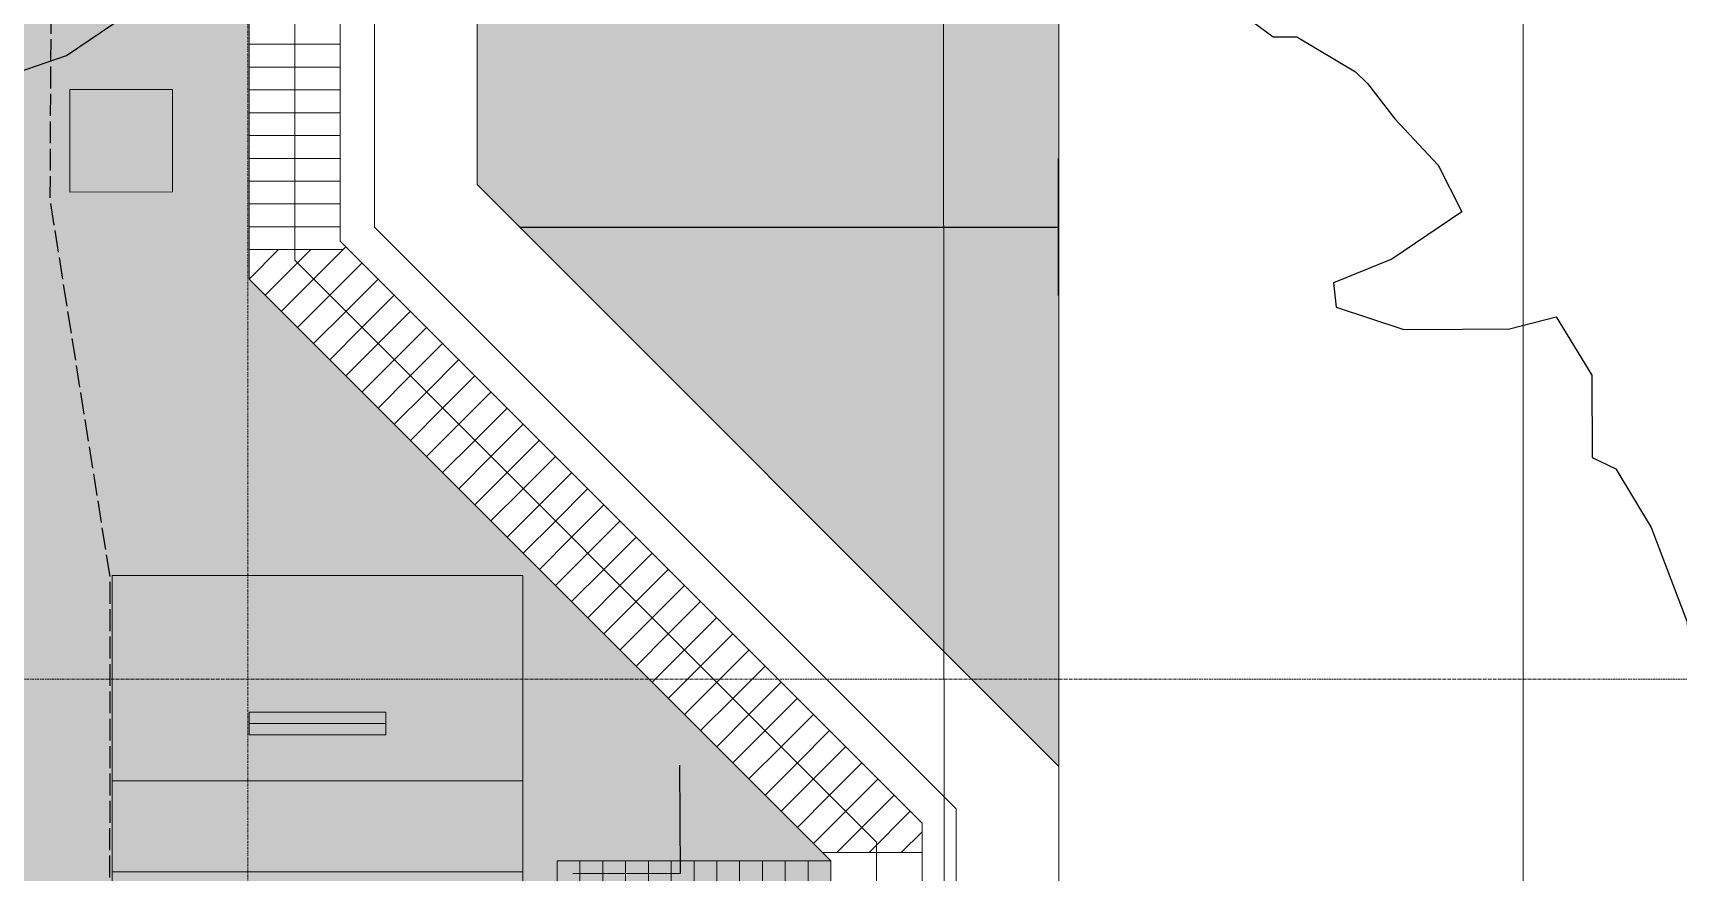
# Model space of a CAD drawing. Header units: inches. Extents: x 3268 to 7018, y 976 to 6708.
# Drawn here: x 6143 to 6431.5, y 1917.3 to 2064.5 of the extents above; entities that cross this region are included whole.
import ezdxf

# ---------------------------------------------------------------- set-up
doc = ezdxf.new("R2010")
doc.units = ezdxf.units.IN
doc.header["$MEASUREMENT"] = 0
for name, pattern in [('Double Dash 3_8_', [1, 0.375, -0.125, 0.125, -0.125, 0.125, -0.125]), ('Grid Line 1_2_', [0.875, 0.5, -0.125, 0.125, -0.125]), ('IMPORT-DASHED4', [2.25, 1.5, -0.75]), ('IMPORT-EASEMENT2', [4.8, 3.84, -0.96])]:
    doc.linetypes.add(name, pattern=pattern)
for name, color, linetype, lineweight in [('0-landscaping', 1, 'Continuous', 25), ('C-ANNO-5FT-PED-ZONE', 130, 'Continuous', 25), ('C-CURB-BACK', 40, 'Continuous', 13), ('C-CURB-FACE', 80, 'Continuous', 13), ('C-CURB-GUTR', 22, 'Continuous', 15), ('C-PRKG-MRKG', 130, 'Continuous', 25), ('C-PROP-LINE', 91, 'Double Dash 3_8_', 9), ('L-DROPOFF STUDIES-2', 120, 'Continuous', 15), ('L-MASK', 245, 'Continuous', 35), ('L-PVMT-ASPH', 140, 'Continuous', 15), ('L-PVMT-ASPH-HATC', 252, 'Continuous', 15), ('L-PVMT-BRCK-HATC', 252, 'Continuous', 15), ('L-PVMT-BRICK', 20, 'Continuous', 13), ('L-SITE-BIKE', 2, 'Continuous', 15), ('L-SITE-PRKG-METR', 2, 'Continuous', 15), ('L-SITE-TREE-GRAT', 250, 'Continuous', 13), ('S-GRID', 1, 'Continuous', 9), ('site_dwg', 8, 'Continuous', 9)]:
    doc.layers.add(name, color=color, linetype=linetype, lineweight=lineweight)
doc.layers.add('NPLT', color=200, linetype='Continuous', lineweight=13, plot=False)

# ---------------------------------------------------------------- blocks, each defined once
blk = doc.blocks.new('site_dwg_dec1-V201-Overall Retail Plan Opt 2')
at = {"layer": '0-landscaping', "color": 213, "flags": 128}
for points in [[(1.82, 122.5), (9.81, 119.14), (19.61, 117.83)], [(115.35, 33.73), (116.75, 27.03), (118.81, 25.22), (121.24, 17.61), (121.37, 15.67), (121.01, 10.44), (121.21, 3.03), (119.65, -2.9), (109.85, -1.59), (102.9, 0.87), (101.26, -1.48)], [(-9.47, 8.32), (0, 0), (8.32, 9.47)], [(101.26, -1.48), (105.45, -8.68), (110.6, -13.2), (114.72, -16.81), (119.74, -19.4), (118.31, -27.27), (111.97, -34.48), (113.13, -37.32), (111.69, -45.18), (107.54, -56.13), (101.33, -65.28), (98.45, -69.68)]]:
    blk.add_lwpolyline(points, dxfattribs=at)
blk = doc.blocks.new('site_dwg_b1-12649367-Overall Retail Plan Opt 2')
at = {"layer": 'L-PVMT-BRCK-HATC', "color": 53}
blk.add_line((0, -7.99), (0, 0), dxfattribs=at)
blk = doc.blocks.new('site_dwg_b2-12649368-Overall Retail Plan Opt 2')
at = {"layer": 'L-PVMT-BRCK-HATC', "color": 53}
blk.add_line((0, 0), (0, 7.99), dxfattribs=at)
blk = doc.blocks.new('site_dwg_bike-12649374-Overall Retail Plan Opt 2')
at = {"layer": 'L-SITE-BIKE', "color": 53, "flags": 128}
blk.add_lwpolyline([(-24, -1.98), (0, -1.98), (0, 1.98), (-24, 1.98)], close=True, dxfattribs=at)
at = {"layer": 'NPLT', "color": 253}
blk.add_line((0, 0), (-24, 0), dxfattribs=at)
at = {"layer": 'NPLT', "color": 253, "flags": 128}
blk.add_lwpolyline([(-48, -25.98), (24, -25.98), (24, 25.98), (-48, 25.98)], close=True, dxfattribs=at)
blk = doc.blocks.new('site_dwg_tree_grate_pvr-V278-Overall Retail Plan Opt 2')
at = {"layer": 'L-MASK', "lineweight": 15}
blk.add_hatch(color=10, dxfattribs=at).paths.add_polyline_path([(36, 0), (36, 48), (-36, 48), (-36, 0)])
at = {"layer": 'L-PVMT-BRCK-HATC'}
h = blk.add_hatch(dxfattribs=at)
h.set_pattern_fill('FP_230', color=53, style=0, pattern_type=2)
h.set_pattern_definition([(135, (-28, 40), (-5.65403, 4e-16), [11.995, -3.998]), (225, (-30.827, 42.827), (-5.65403, -4e-16), [11.995, -3.998])])
h.paths.add_polyline_path([(28, 8), (28, 40), (-28, 40), (-28, 8)])
h.paths.add_polyline_path([(6, 18), (-6, 18), (-6, 30), (6, 30)])
at = {"layer": 'L-PVMT-BRCK-HATC', "color": 53}
for p, q in [((-24, 40), (-24, 48)), ((-20, 40), (-20, 48)), ((-16, 40), (-16, 48)), ((-12, 40), (-12, 48)), ((-8, 40), (-8, 48)), ((-4, 40), (-4, 48)), ((0, 40), (0, 48)), ((4, 40), (4, 48)), ((8, 40), (8, 48)), ((12, 40), (12, 48)), ((16, 40), (16, 48)), ((20, 40), (20, 48)), ((24, 40), (24, 48)), ((32, 44), (28, 40)), ((-28, 36), (-36, 36)), ((28, 36), (36, 36)), ((-28, 32), (-36, 32)), ((28, 32), (36, 32)), ((-28, 28), (-36, 28)), ((28, 28), (36, 28)), ((-28, 24), (-36, 24)), ((28, 24), (36, 24)), ((-28, 20), (-36, 20)), ((28, 20), (36, 20)), ((-28, 16), (-36, 16)), ((28, 16), (36, 16)), ((-28, 12), (-36, 12)), ((28, 12), (36, 12)), ((-24, 8), (-24, 0)), ((-20, 8), (-20, 0)), ((-16, 8), (-16, 0)), ((-12, 8), (-12, 0)), ((-8, 8), (-8, 0)), ((-4, 8), (-4, 0)), ((0, 8), (0, 0)), ((4, 8), (4, 0)), ((8, 8), (8, 0)), ((12, 8), (12, 0)), ((16, 8), (16, 0)), ((20, 8), (20, 0)), ((24, 8), (24, 0)), ((32, 4), (28, 8))]:
    blk.add_line(p, q, dxfattribs=at)
at = {"layer": 'L-PVMT-BRCK-HATC', "color": 53, "flags": 128}
for points in [[(-36, 44), (-32, 44), (-32, 48)], [(36, 40), (28, 40), (28, 48)], [(32, 48), (32, 44), (36, 44)], [(-32, 44), (-28, 40), (-36, 40)], [(36, 8), (28, 8), (28, 40), (-28, 40), (-28, 8), (28, 8), (28, 0)], [(-32, 4), (-28, 8), (-36, 8)], [(-36, 4), (-32, 4), (-32, 0)], [(36, 4), (32, 4), (32, 0)]]:
    blk.add_lwpolyline(points, dxfattribs=at)
for points in [[(-28, 48), (-28, 40)], [(-28, 0), (-28, 8)]]:
    blk.add_lwpolyline(points, close=True, dxfattribs=at)
at = {"layer": 'L-SITE-TREE-GRAT', "color": 253, "linetype": 'IMPORT-DASHED4'}
for p, q in [((0, 30), (0, 48)), ((0, 18), (0, 0))]:
    blk.add_line(p, q, dxfattribs=at)
at = {"layer": 'L-SITE-TREE-GRAT', "color": 253, "linetype": 'IMPORT-DASHED4', "flags": 128}
blk.add_lwpolyline([(36, 0), (36, 48), (-36, 48), (-36, 0)], close=True, dxfattribs=at)
at = {"layer": 'L-SITE-TREE-GRAT', "color": 253, "flags": 128}
for points in [[(-36, 48), (36, 48), (36, 0), (-36, 0)], [(-6, 18), (6, 18), (6, 30), (-6, 30)]]:
    blk.add_lwpolyline(points, close=True, dxfattribs=at)
at = {"layer": 'NPLT', "color": 253}
for p, q in [((6, 30), (-6, 18)), ((-6, 30), (6, 18))]:
    blk.add_line(p, q, dxfattribs=at)
blk = doc.blocks.new('site_dwg-12440225-Overall Retail Plan Opt 2')
at = {"layer": 'L-PVMT-ASPH-HATC'}
blk.add_hatch(color=10, dxfattribs=at).paths.add_polyline_path([(24341044.38, 9814528.96), (24341093.66, 9815268.54), (24340985, 9815173.43), (24340949.35, 9814637.55)])
at = {"layer": 'L-PVMT-BRCK-HATC'}
h = blk.add_hatch(dxfattribs=at)
h.set_pattern_fill('FP_246', color=53, style=0, pattern_type=2)
h.set_pattern_definition([(41.193, (24339643.438, 9814490.821), (0.375404, 5.64155), [11.995, -3.998]), (131.193, (24339646.447, 9814493.454), (0.375404, 5.64155), [11.995, -3.998])])
h.paths.add_polyline_path([(24340842.61, 9814238.45), (24340984.36, 9814229.18), (24340985.08, 9814240.22), (24340898.39, 9814245.99), (24340909.55, 9814413.62), (24340996.24, 9814407.85), (24340998.6, 9814443.25), (24340950.68, 9814446.45), (24340955.48, 9814518.29), (24341003.38, 9814515.09), (24340908.34, 9814623.67), (24340920.54, 9814806.35), (24340880.58, 9814809.01), (24340848.52, 9814327.18)])
at = {"layer": 'C-ANNO-5FT-PED-ZONE', "color": 213, "linetype": 'IMPORT-EASEMENT2', "flags": 128}
blk.add_lwpolyline([(24340893.32, 9815000.39), (24340875.24, 9814969.68), (24340869.4, 9814881.91), (24340889.93, 9814857.8), (24340874.4, 9814639.75), (24340880.51, 9814572.94), (24340840.03, 9813977.32), (24340325.92, 9814012.26), (24339613.96, 9814511.49), (24339580.95, 9814548.81), (24339508.81, 9814598.83), (24339413.85, 9814637.87), (24339307.74, 9814712.28), (24339284.12, 9814757.44), (24339211.9, 9814807.65), (24339161.49, 9814806.78), (24339151.81, 9814813.67), (24339093.92, 9814868.61), (24338859.11, 9815028.34), (24338618.63, 9815197.47), (24338556.49, 9815235.57)], dxfattribs=at)
at = {"layer": 'C-CURB-BACK', "color": 253, "flags": 128}
blk.add_lwpolyline([(24340996.12, 9814165.19), (24341019.78, 9814520.64), (24340924.74, 9814629.22), (24340961.73, 9815184.96), (24341070.27, 9815279.96)], dxfattribs=at)
at = {"layer": 'C-CURB-FACE', "color": 253, "flags": 128}
blk.add_lwpolyline([(24341002.11, 9814164.79), (24341025.93, 9814522.72), (24340930.9, 9814631.3), (24340967.54, 9815182.08), (24341076.18, 9815277.16), (24341116.89, 9815889.07), (24341021.82, 9815997.7), (24341058.67, 9816551.54), (24341167.38, 9816646.69), (24341221.24, 9817456.11), (24341126.17, 9817564.73), (24341144.5, 9817840.28), (24341253, 9817935.24), (24341272.96, 9818235.23)], dxfattribs=at)
at = {"layer": 'C-CURB-GUTR', "color": 53, "flags": 128}
blk.add_lwpolyline([(24341290.92, 9818234.04), (24341270.46, 9817926.6), (24341161.97, 9817831.65), (24341144.59, 9817571.01), (24341239.66, 9817462.39), (24341184.85, 9816638.06), (24341076.13, 9816542.91), (24341040.27, 9816003.94), (24341135.35, 9815895.31), (24341093.64, 9815268.52), (24340985.01, 9815173.45), (24340949.35, 9814637.55), (24341044.38, 9814528.96), (24341020.07, 9814163.59)], dxfattribs=at)
at = {"layer": 'C-PRKG-MRKG', "color": 213}
for p, q in [((24341049.83, 9814611.36), (24341051.43, 9814635.31)), ((24340956.3, 9814629.61), (24341050.63, 9814623.33))]:
    blk.add_line(p, q, dxfattribs=at)
at = {"layer": 'L-DROPOFF STUDIES-2', "color": 131}
blk.add_line((24341113.15, 9814335.23), (24341304.98, 9817218.13), dxfattribs=at)
at = {"layer": 'L-DROPOFF STUDIES-2', "color": 131, "flags": 128}
blk.add_lwpolyline([(24341101.93, 9814166.64), (24341109.55, 9814281.1), (24341014.96, 9814389.17), (24341198.69, 9817169.3), (24341308.1, 9817265.06), (24341320.65, 9817444.62), (24341237.59, 9817733.22)], dxfattribs=at)
at = {"layer": 'L-PVMT-ASPH', "color": 53}
blk.add_line((24341093.64, 9815268.52), (24341043.39, 9814514.09), dxfattribs=at)
at = {"layer": 'L-PVMT-BRCK-HATC', "color": 53}
for p, q in [((24340924.91, 9814631.76), (24340916.94, 9814632.29)), ((24340919.49, 9814628.11), (24340916.99, 9814625.92)), ((24340925.64, 9814628.18), (24340919.62, 9814622.91)), ((24341015.21, 9814525.84), (24341004.51, 9814516.48)), ((24341006.56, 9814523.59), (24341000.55, 9814518.32)), ((24341017.85, 9814522.83), (24341010.16, 9814516.1)), ((24341019.68, 9814519.12), (24341015.8, 9814515.73))]:
    blk.add_line(p, q, dxfattribs=at)
at = {"layer": 'L-PVMT-BRCK-HATC', "color": 53, "flags": 128}
for points in [[(24340908.34, 9814623.67), (24340920.54, 9814806.35), (24340880.58, 9814809.01), (24340842.61, 9814238.45), (24340984.36, 9814229.18), (24340985.08, 9814240.22), (24340898.39, 9814245.99), (24340909.55, 9814413.62), (24340996.24, 9814407.85), (24340998.6, 9814443.25), (24340950.68, 9814446.45), (24340955.48, 9814518.29), (24341003.37, 9814515.1)], [(24340913.84, 9814628.49), (24340908.34, 9814623.67), (24341003.38, 9814515.09)], [(24340925.13, 9814627.73), (24340916.67, 9814628.3), (24340908.7, 9814628.83)], [(24341019.42, 9814515.49), (24341011.45, 9814516.02), (24341002.01, 9814516.65)]]:
    blk.add_lwpolyline(points, dxfattribs=at)
at = {"layer": 'L-PVMT-BRICK', "color": 253}
blk.add_line((24341011.57, 9814517.87), (24341004.22, 9814407.32), dxfattribs=at)
at = {"layer": 'L-PVMT-BRICK', "color": 253, "flags": 128}
for points in [[(24340996.24, 9814407.85), (24341003.38, 9814515.09), (24340908.34, 9814623.67), (24340946.21, 9815192.75), (24341054.76, 9815287.75), (24341094.26, 9815881.41), (24340999.25, 9815989.95), (24341037.33, 9816562.21), (24341145.88, 9816657.22)], [(24341011.55, 9814517.9), (24340916.54, 9814626.45), (24340953.97, 9815188.85), (24341062.52, 9815283.86)]]:
    blk.add_lwpolyline(points, dxfattribs=at)
at = {"layer": 'L-SITE-PRKG-METR', "color": 53, "flags": 128}
blk.add_lwpolyline([(24340895.96, 9814639.8), (24340878, 9814640.99), (24340879.19, 9814658.95), (24340897.15, 9814657.76)], close=True, dxfattribs=at)
at = {"xscale": 1.5, "yscale": 1.5, "zscale": 1.5, "rotation": 37.81158375857705}
blk.add_blockref('site_dwg_dec1-V201-Overall Retail Plan Opt 2', (24340976.93, 9814514.7), dxfattribs=at)
for name, p, rotation in [('site_dwg_b2-12649368-Overall Retail Plan Opt 2', (24340919.06, 9814664.22), 86.19298513727485), ('site_dwg_b1-12649367-Overall Retail Plan Opt 2', (24340919.06, 9814664.22), 86.19298513727485), ('site_dwg_b2-12649368-Overall Retail Plan Opt 2', (24340918.79, 9814660.23), 86.19298513727485), ('site_dwg_b1-12649367-Overall Retail Plan Opt 2', (24340918.79, 9814660.23), 86.19298513727485), ('site_dwg_b2-12649368-Overall Retail Plan Opt 2', (24340918.52, 9814656.24), 86.19298513727485), ('site_dwg_b1-12649367-Overall Retail Plan Opt 2', (24340918.52, 9814656.24), 86.19298513727485), ('site_dwg_b2-12649368-Overall Retail Plan Opt 2', (24340918.26, 9814652.24), 86.19298513727485), ('site_dwg_b1-12649367-Overall Retail Plan Opt 2', (24340918.26, 9814652.24), 86.19298513727485), ('site_dwg_b2-12649368-Overall Retail Plan Opt 2', (24340917.99, 9814648.25), 86.19298513727485), ('site_dwg_b1-12649367-Overall Retail Plan Opt 2', (24340917.99, 9814648.25), 86.19298513727485), ('site_dwg_b2-12649368-Overall Retail Plan Opt 2', (24340917.73, 9814644.26), 86.19298513727485), ('site_dwg_b1-12649367-Overall Retail Plan Opt 2', (24340917.73, 9814644.26), 86.19298513727485), ('site_dwg_b2-12649368-Overall Retail Plan Opt 2', (24340917.46, 9814640.27), 86.19298513727485), ('site_dwg_b1-12649367-Overall Retail Plan Opt 2', (24340917.46, 9814640.27), 86.19298513727485), ('site_dwg_b2-12649368-Overall Retail Plan Opt 2', (24340917.2, 9814636.28), 86.19298513727485), ('site_dwg_b1-12649367-Overall Retail Plan Opt 2', (24340917.2, 9814636.28), 86.19298513727485), ('site_dwg_b2-12649368-Overall Retail Plan Opt 2', (24340916.94, 9814632.29), 86.19298513727485), ('site_dwg_b2-12649368-Overall Retail Plan Opt 2', (24340916.99, 9814625.92), 131.1931697077029), ('site_dwg_b2-12649368-Overall Retail Plan Opt 2', (24340919.62, 9814622.91), 131.1931697077029), ('site_dwg_b1-12649367-Overall Retail Plan Opt 2', (24340922.26, 9814619.9), 131.1931697077029), ('site_dwg_b2-12649368-Overall Retail Plan Opt 2', (24340922.26, 9814619.9), 131.1931697077029), ('site_dwg_b1-12649367-Overall Retail Plan Opt 2', (24340924.89, 9814616.89), 131.1931697077029), ('site_dwg_b2-12649368-Overall Retail Plan Opt 2', (24340924.89, 9814616.89), 131.1931697077029), ('site_dwg_b1-12649367-Overall Retail Plan Opt 2', (24340927.53, 9814613.88), 131.1931697077029), ('site_dwg_b2-12649368-Overall Retail Plan Opt 2', (24340927.53, 9814613.88), 131.1931697077029), ('site_dwg_b1-12649367-Overall Retail Plan Opt 2', (24340930.16, 9814610.87), 131.1931697077029), ('site_dwg_b1-12649367-Overall Retail Plan Opt 2', (24340932.8, 9814607.86), 131.1931697077029), ('site_dwg_b2-12649368-Overall Retail Plan Opt 2', (24340930.16, 9814610.87), 131.1931697077029), ('site_dwg_b1-12649367-Overall Retail Plan Opt 2', (24340935.43, 9814604.85), 131.1931697077029), ('site_dwg_b2-12649368-Overall Retail Plan Opt 2', (24340932.8, 9814607.86), 131.1931697077029), ('site_dwg_b1-12649367-Overall Retail Plan Opt 2', (24340938.06, 9814601.84), 131.1931697077029), ('site_dwg_b2-12649368-Overall Retail Plan Opt 2', (24340935.43, 9814604.85), 131.1931697077029), ('site_dwg_b1-12649367-Overall Retail Plan Opt 2', (24340940.7, 9814598.83), 131.1931697077029), ('site_dwg_b2-12649368-Overall Retail Plan Opt 2', (24340938.06, 9814601.84), 131.1931697077029), ('site_dwg_b1-12649367-Overall Retail Plan Opt 2', (24340943.33, 9814595.82), 131.1931697077029), ('site_dwg_b2-12649368-Overall Retail Plan Opt 2', (24340940.7, 9814598.83), 131.1931697077029), ('site_dwg_b1-12649367-Overall Retail Plan Opt 2', (24340945.97, 9814592.81), 131.1931697077029), ('site_dwg_b2-12649368-Overall Retail Plan Opt 2', (24340943.33, 9814595.82), 131.1931697077029), ('site_dwg_b1-12649367-Overall Retail Plan Opt 2', (24340948.6, 9814589.8), 131.1931697077029), ('site_dwg_b2-12649368-Overall Retail Plan Opt 2', (24340945.97, 9814592.81), 131.1931697077029), ('site_dwg_b1-12649367-Overall Retail Plan Opt 2', (24340951.24, 9814586.79), 131.1931697077029), ('site_dwg_b2-12649368-Overall Retail Plan Opt 2', (24340948.6, 9814589.8), 131.1931697077029), ('site_dwg_b1-12649367-Overall Retail Plan Opt 2', (24340953.87, 9814583.78), 131.1931697077029), ('site_dwg_b2-12649368-Overall Retail Plan Opt 2', (24340951.24, 9814586.79), 131.1931697077029), ('site_dwg_b1-12649367-Overall Retail Plan Opt 2', (24340956.51, 9814580.77), 131.1931697077029), ('site_dwg_b2-12649368-Overall Retail Plan Opt 2', (24340953.87, 9814583.78), 131.1931697077029), ('site_dwg_b1-12649367-Overall Retail Plan Opt 2', (24340959.14, 9814577.76), 131.1931697077029), ('site_dwg_b2-12649368-Overall Retail Plan Opt 2', (24340956.51, 9814580.77), 131.1931697077029), ('site_dwg_b1-12649367-Overall Retail Plan Opt 2', (24340961.77, 9814574.75), 131.1931697077029), ('site_dwg_b2-12649368-Overall Retail Plan Opt 2', (24340959.14, 9814577.76), 131.1931697077029), ('site_dwg_b1-12649367-Overall Retail Plan Opt 2', (24340964.41, 9814571.74), 131.1931697077029), ('site_dwg_b2-12649368-Overall Retail Plan Opt 2', (24340961.77, 9814574.75), 131.1931697077029), ('site_dwg_b1-12649367-Overall Retail Plan Opt 2', (24340967.04, 9814568.73), 131.1931697077029), ('site_dwg_bike-12649374-Overall Retail Plan Opt 2', (24340903.16, 9814545.89), 176.1931696308301), ('site_dwg_b2-12649368-Overall Retail Plan Opt 2', (24340964.41, 9814571.74), 131.1931697077029), ('site_dwg_b1-12649367-Overall Retail Plan Opt 2', (24340969.68, 9814565.72), 131.1931697077029), ('site_dwg_b2-12649368-Overall Retail Plan Opt 2', (24340967.04, 9814568.73), 131.1931697077029), ('site_dwg_b1-12649367-Overall Retail Plan Opt 2', (24340972.31, 9814562.71), 131.1931697077029), ('site_dwg_b2-12649368-Overall Retail Plan Opt 2', (24340969.68, 9814565.72), 131.1931697077029), ('site_dwg_b1-12649367-Overall Retail Plan Opt 2', (24340974.95, 9814559.71), 131.1931697077029), ('site_dwg_b2-12649368-Overall Retail Plan Opt 2', (24340972.31, 9814562.71), 131.1931697077029), ('site_dwg_b1-12649367-Overall Retail Plan Opt 2', (24340977.58, 9814556.7), 131.1931697077029), ('site_dwg_b2-12649368-Overall Retail Plan Opt 2', (24340974.95, 9814559.71), 131.1931697077029), ('site_dwg_b2-12649368-Overall Retail Plan Opt 2', (24340977.58, 9814556.7), 131.1931697077029), ('site_dwg_b1-12649367-Overall Retail Plan Opt 2', (24340980.21, 9814553.69), 131.1931697077029), ('site_dwg_b2-12649368-Overall Retail Plan Opt 2', (24340980.21, 9814553.69), 131.1931697077029), ('site_dwg_b1-12649367-Overall Retail Plan Opt 2', (24340982.85, 9814550.68), 131.1931697077029), ('site_dwg_b2-12649368-Overall Retail Plan Opt 2', (24340982.85, 9814550.68), 131.1931697077029), ('site_dwg_b1-12649367-Overall Retail Plan Opt 2', (24340985.48, 9814547.67), 131.1931697077029), ('site_dwg_b2-12649368-Overall Retail Plan Opt 2', (24340985.48, 9814547.67), 131.1931697077029), ('site_dwg_b1-12649367-Overall Retail Plan Opt 2', (24340988.12, 9814544.66), 131.1931697077029), ('site_dwg_b2-12649368-Overall Retail Plan Opt 2', (24340988.12, 9814544.66), 131.1931697077029), ('site_dwg_b1-12649367-Overall Retail Plan Opt 2', (24340990.75, 9814541.65), 131.1931697077029), ('site_dwg_b1-12649367-Overall Retail Plan Opt 2', (24340993.39, 9814538.64), 131.1931697077029), ('site_dwg_b2-12649368-Overall Retail Plan Opt 2', (24340990.75, 9814541.65), 131.1931697077029), ('site_dwg_b1-12649367-Overall Retail Plan Opt 2', (24340996.02, 9814535.63), 131.1931697077029), ('site_dwg_bike-12649374-Overall Retail Plan Opt 2', (24340900.77, 9814509.97), 176.1931696308301), ('site_dwg_b2-12649368-Overall Retail Plan Opt 2', (24340993.39, 9814538.64), 131.1931697077029), ('site_dwg_b1-12649367-Overall Retail Plan Opt 2', (24340998.66, 9814532.62), 131.1931697077029), ('site_dwg_b2-12649368-Overall Retail Plan Opt 2', (24340996.02, 9814535.63), 131.1931697077029), ('site_dwg_b1-12649367-Overall Retail Plan Opt 2', (24341001.29, 9814529.61), 131.1931697077029), ('site_dwg_b2-12649368-Overall Retail Plan Opt 2', (24340998.66, 9814532.62), 131.1931697077029), ('site_dwg_b1-12649367-Overall Retail Plan Opt 2', (24341003.92, 9814526.6), 131.1931697077029), ('site_dwg_b2-12649368-Overall Retail Plan Opt 2', (24341001.29, 9814529.61), 131.1931697077029), ('site_dwg_b1-12649367-Overall Retail Plan Opt 2', (24341006.56, 9814523.59), 131.1931697077029), ('site_dwg_b2-12649368-Overall Retail Plan Opt 2', (24341003.92, 9814526.6), 131.1931697077029), ('site_dwg_tree_grate_pvr-V278-Overall Retail Plan Opt 2', (24341000.98, 9814479.17), 86.17804898976385)]:
    blk.add_blockref(name, p, dxfattribs=dict(rotation=rotation))
blk = doc.blocks.new('Family - ___-10568875-Overall Retail Plan Opt 2')
at = {"layer": 'C-PROP-LINE'}
blk.add_line((6180.77, 1586.39), (6179.7, 5353.43), dxfattribs=at)

msp = doc.modelspace()

# ---------------------------------------------------------------- linework, layer by layer
at = {"layer": 'S-GRID', "linetype": 'Grid Line 1_2_'}
msp.add_line((6788.08, 1951.15), (3735.34, 1951.15), dxfattribs=at)

# ---------------------------------------------------------------- block references
at = {"layer": 'C-PROP-LINE'}
msp.add_blockref('Family - ___-10568875-Overall Retail Plan Opt 2', (0, 0), dxfattribs=at)
at = {"layer": 'site_dwg', "color": 53, "lineweight": 15, "rotation": 3.810000000000009}
msp.add_blockref('site_dwg-12440225-Overall Retail Plan Opt 2', (-23628768.69, -11408316.78), dxfattribs=at)

doc.saveas('drawing.dxf')
